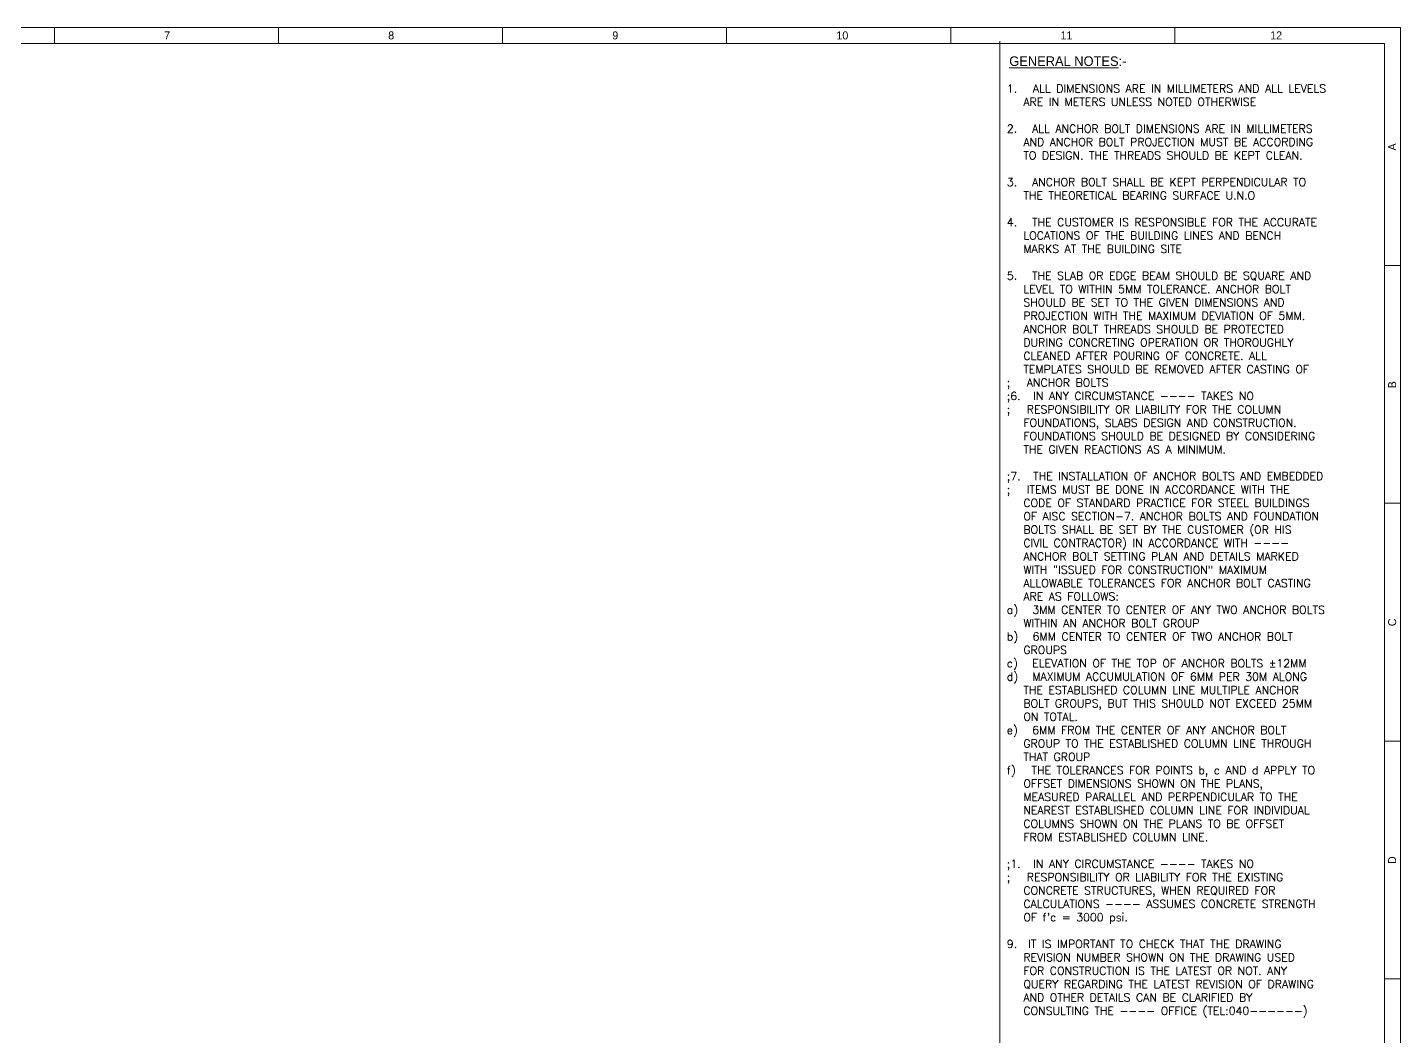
# Model space of a CAD drawing. Header units: feet. Extents: x -874657 to -867941, y -373275 to -356294.
# Drawn here: x -871366 to -867941, y -358810 to -356294 of the extents above; entities that cross this region are included whole.
import ezdxf

# ---------------------------------------------------------------- set-up
doc = ezdxf.new("R2010")
doc.units = ezdxf.units.FT
doc.header["$LTSCALE"] = 1350
doc.header["$MEASUREMENT"] = 0
doc.layers.get('0').update_dxf_attribs({"lineweight": 0})
for name, color, linetype, lineweight in [('FRAME 050', 1, 'Continuous', 0), ('FRAME TEXT', 4, 'Continuous', 0), ('FRAME TXT', 3, 'Continuous', 0)]:
    doc.layers.add(name, color=color, linetype=linetype, lineweight=lineweight)
doc.styles.add('RomanD', font='CENTAUR.TTF')
doc.styles.add('RomanS', font='')
doc.styles.add('RomanS1', font='romans.shx')
doc.styles.get('RomanS').set_extended_font_data('AR CENA')

# ---------------------------------------------------------------- blocks, each defined once
blk = doc.blocks.new('SSQQ')
for p, q in [((1489373.91, -272491.85), (1489373.91, -272496.85)), ((1489443.91, -272491.85), (1489443.91, -272496.85)), ((1489513.91, -272491.85), (1489513.91, -272496.85)), ((1489583.91, -272496.85), (1489583.91, -272491.85)), ((1489653.91, -272496.85), (1489653.91, -272491.85)), ((1489723.91, -272496.85), (1489723.91, -272491.85)), ((1489789.41, -272566.1), (1489794.41, -272566.1)), ((1489789.41, -272640.35), (1489794.41, -272640.35)), ((1489789.41, -272714.6), (1489794.41, -272714.6)), ((1489789.41, -272788.85), (1489794.41, -272788.85))]:
    blk.add_line(p, q)
for points in [[(1489794.41, -273085.85), (1488953.41, -273085.85), (1488953.41, -272491.85), (1489794.41, -272491.85)], [(1489789.41, -273080.85), (1488958.41, -273080.85), (1488958.41, -272496.85), (1489789.41, -272496.85)]]:
    blk.add_lwpolyline(points, close=True)
at = {"style": 'RomanS'}
for s, p in [('7', (1489408.19, -272495.57)), ('8', (1489478.19, -272495.57)), ('9', (1489548.19, -272495.57)), ('10', (1489618.19, -272495.57)), ('11', (1489688.19, -272495.57)), ('12', (1489753.69, -272495.57))]:
    blk.add_text(s, height=2.5, dxfattribs=at).set_placement(p)
for s, p in [('A', (1489793.03, -272530.25)), ('B', (1489793.03, -272604.5)), ('C', (1489793.03, -272678.75)), ('D', (1489793.03, -272753))]:
    blk.add_text(s, height=2.5, rotation=90, dxfattribs=at).set_placement(p)
blk = doc.blocks.new('A$Cb54ddd13')
at = {"layer": 'FRAME 050'}
blk.add_line((193501.2, 1351.5), (193501.2, 159401.4), dxfattribs=at)
at = {"xscale": 270.3076498061749, "yscale": 270.3076498061749, "zscale": 270.3076498061749}
blk.add_blockref('SSQQ', (-402475497.9, 73817193.4), dxfattribs=at)
at = {"layer": 'FRAME TEXT', "insert": (194085.6, 155746.8), "char_height": 676.583, "attachment_point": 1, "style": 'RomanS1'}
blk.add_mtext('1.{\\W2.857142; }ALL DIMENSIONS ARE IN MILLIMETERS AND ALL LEVELS\\P   ARE IN METERS UNLESS NOTED OTHERWISE\\P\\P2.{\\W2.714285; }ALL ANCHOR BOLT DIMENSIONS ARE IN MILLIMETERS\\P   AND ANCHOR BOLT PROJECTION MUST BE ACCORDING\\P   TO DESIGN. THE THREADS SHOULD BE KEPT CLEAN.\\P\\P3.{\\W2.714285; }ANCHOR BOLT SHALL BE KEPT PERPENDICULAR TO\\P   THE THEORETICAL BEARING SURFACE U.N.O\\P\\P4.{\\W2.714285; }THE CUSTOMER IS RESPONSIBLE FOR THE ACCURATE\\P   LOCATIONS OF THE BUILDING LINES AND BENCH\\P   MARKS AT THE BUILDING SITE\\P\\P5.{\\W2.714285; }THE SLAB OR EDGE BEAM SHOULD BE SQUARE AND\\P   LEVEL TO WITHIN 5MM TOLERANCE. ANCHOR BOLT\\P   SHOULD BE SET TO THE GIVEN DIMENSIONS AND\\P   PROJECTION WITH THE MAXIMUM DEVIATION OF 5MM. \\P   ANCHOR BOLT THREADS SHOULD BE PROTECTED\\P   DURING CONCRETING OPERATION OR THOROUGHLY\\P   CLEANED AFTER POURING OF CONCRETE. ALL\\P   TEMPLATES SHOULD BE REMOVED AFTER CASTING OF\\P;   ANCHOR BOLTS\\P;6.{\\W2.285714; }IN ANY CIRCUMSTANCE ---- TAKES NO\\P;   RESPONSIBILITY OR LIABILITY FOR THE COLUMN\\P   FOUNDATIONS, SLABS DESIGN AND CONSTRUCTION.\\P   FOUNDATIONS SHOULD BE DESIGNED BY CONSIDERING\\P   THE GIVEN REACTIONS AS A MINIMUM.\\P\\P;7.{\\W2.285714; }THE INSTALLATION OF ANCHOR BOLTS AND EMBEDDED\\P;   ITEMS MUST BE DONE IN ACCORDANCE WITH THE\\P   CODE OF STANDARD PRACTICE FOR STEEL BUILDINGS\\P   OF AISC SECTION-7. ANCHOR BOLTS AND FOUNDATION\\P   BOLTS SHALL BE SET BY THE CUSTOMER (OR HIS\\P   CIVIL CONTRACTOR) IN ACCORDANCE WITH ----\\P   ANCHOR BOLT SETTING PLAN AND DETAILS MARKED\\P   WITH {\\fCalibri|b0|i0|c0|p34;“}ISSUED FOR CONSTRUCTION" MAXIMUM\\P   ALLOWABLE TOLERANCES FOR ANCHOR BOLT CASTING\\P   ARE AS FOLLOWS:\\Pa){\\W2.571428; }3MM CENTER TO CENTER OF ANY TWO ANCHOR BOLTS\\P   WITHIN AN ANCHOR BOLT GROUP\\Pb){\\W2.619047; }6MM CENTER TO CENTER OF TWO ANCHOR BOLT\\P   GROUPS\\Pc){\\W2.619047; }ELEVATION OF THE TOP OF ANCHOR BOLTS ±12MM\\Pd){\\W2.571428; }MAXIMUM ACCUMULATION OF 6MM PER 30M ALONG\\P   THE ESTABLISHED COLUMN LINE MULTIPLE ANCHOR\\P   BOLT GROUPS, BUT THIS SHOULD NOT EXCEED 25MM\\P   ON TOTAL.\\Pe){\\W2.619047; }6MM FROM THE CENTER OF ANY ANCHOR BOLT\\P   GROUP TO THE ESTABLISHED COLUMN LINE THROUGH\\P   THAT GROUP\\Pf){\\W2.857142; }THE TOLERANCES FOR POINTS b, c AND d APPLY TO\\P   OFFSET DIMENSIONS SHOWN ON THE PLANS,\\P   MEASURED PARALLEL AND PERPENDICULAR TO THE\\P   NEAREST ESTABLISHED COLUMN LINE FOR INDIVIDUAL\\P   COLUMNS SHOWN ON THE PLANS TO BE OFFSET\\P   FROM ESTABLISHED COLUMN LINE.\\P\\P;1.{\\W2.285714; }IN ANY CIRCUMSTANCE ---- TAKES NO\\P;   RESPONSIBILITY OR LIABILITY FOR THE EXISTING\\P   CONCRETE STRUCTURES, WHEN REQUIRED FOR\\P   CALCULATIONS ---- ASSUMES CONCRETE STRENGTH\\P   OF f\'c = 3000 psi.\\P\\P9.  IT IS IMPORTANT TO CHECK THAT THE DRAWING\\P   REVISION NUMBER SHOWN ON THE DRAWING USED\\P   FOR CONSTRUCTION IS THE LATEST OR NOT. ANY\\P   QUERY REGARDING THE LATEST REVISION OF DRAWING\\P   AND OTHER DETAILS CAN BE CLARIFIED BY\\P   CONSULTING THE ---- OFFICE (TEL:040------)', dxfattribs=at)
at = {"layer": 'FRAME TXT', "insert": (194289.7, 158127.7), "char_height": 811.9, "attachment_point": 1, "style": 'RomanD'}
blk.add_mtext('{\\LGENERAL NOTES}:-', dxfattribs=at)

msp = doc.modelspace()

# ---------------------------------------------------------------- block references
at = {"color": 4, "linetype": 'Continuous', "xscale": 0.02954709151121422, "yscale": 0.02954709151121422, "zscale": 0.02954709151121422}
msp.add_blockref('A$Cb54ddd13', (-874657.4, -361038), dxfattribs=at)

doc.saveas('drawing.dxf')
